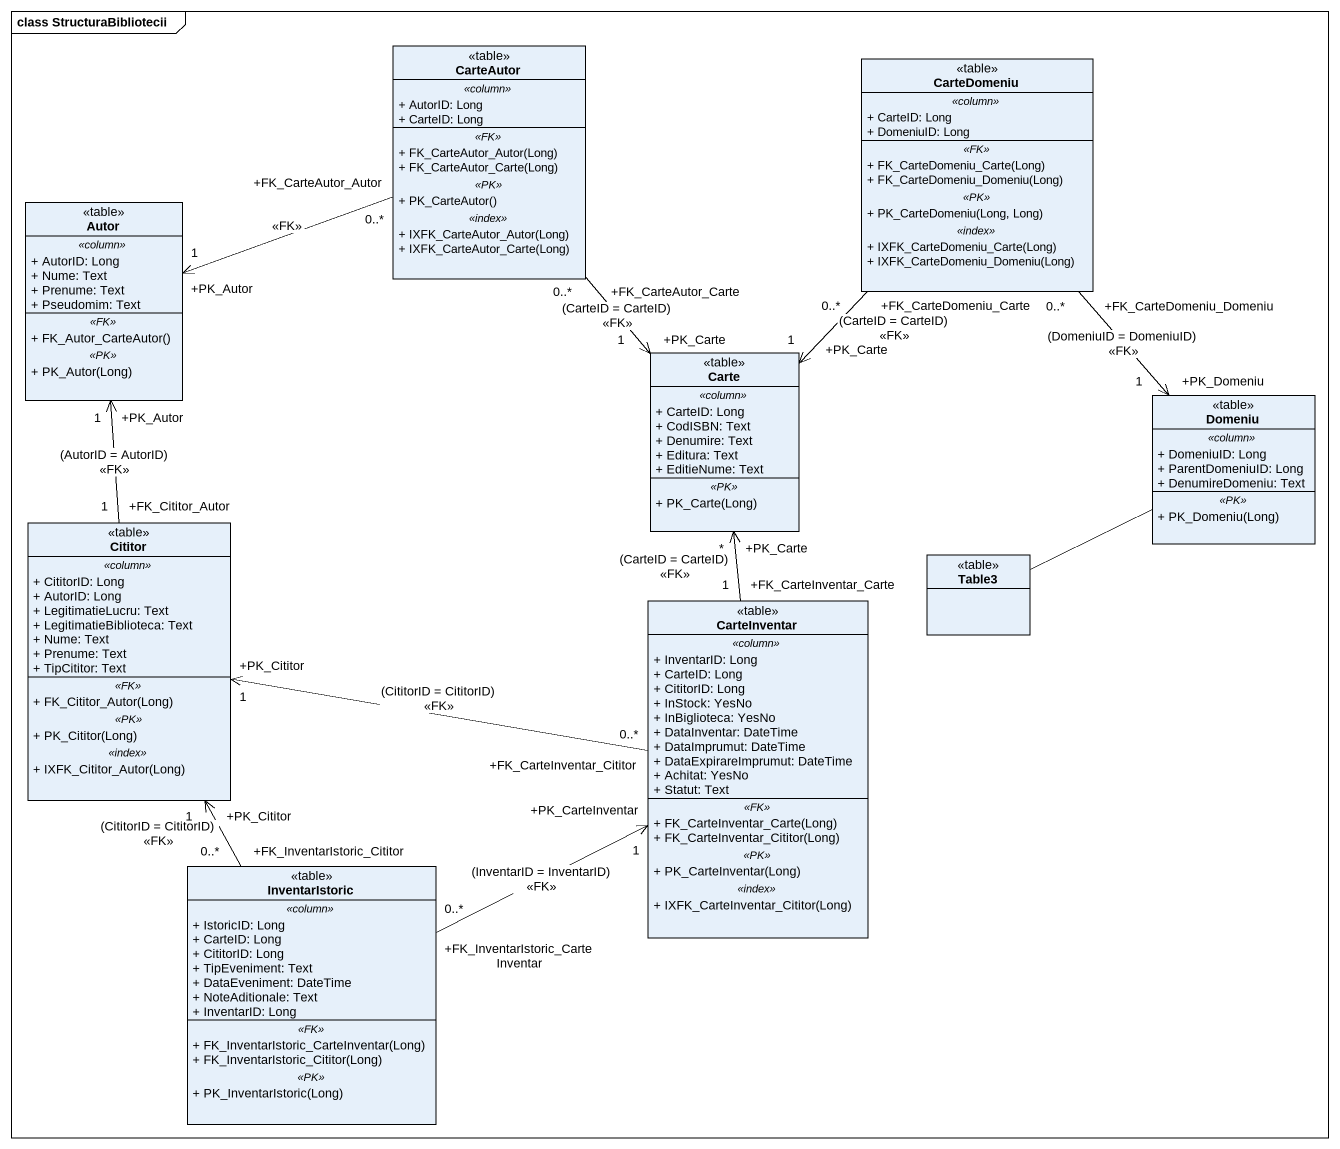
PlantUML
@startuml
mainframe class StructuraBibliotecii
hide circle
hide empty members
skinparam classAttributeIconSize 0
class CarteAutor <<table>> {
  .. <<column>> ..
  + AutorID: Long
  + CarteID: Long
  .. <<FK>> ..
  + FK_CarteAutor_Autor(Long)
  + FK_CarteAutor_Carte(Long)
  .. <<PK>> ..
  + PK_CarteAutor()
  .. <<index>> ..
  + IXFK_CarteAutor_Autor(Long)
  + IXFK_CarteAutor_Carte(Long)
}
class CarteDomeniu <<table>> {
  .. <<column>> ..
  + CarteID: Long
  + DomeniuID: Long
  .. <<FK>> ..
  + FK_CarteDomeniu_Carte(Long)
  + FK_CarteDomeniu_Domeniu(Long)
  .. <<PK>> ..
  + PK_CarteDomeniu(Long, Long)
  .. <<index>> ..
  + IXFK_CarteDomeniu_Carte(Long)
  + IXFK_CarteDomeniu_Domeniu(Long)
}
class Autor <<table>> {
  .. <<column>> ..
  + AutorID: Long
  + Nume: Text
  + Prenume: Text
  + Pseudomim: Text
  .. <<FK>> ..
  + FK_Autor_CarteAutor()
  .. <<PK>> ..
  + PK_Autor(Long)
}
class Carte <<table>> {
  .. <<column>> ..
  + CarteID: Long
  + CodISBN: Text
  + Denumire: Text
  + Editura: Text
  + EditieNume: Text
  .. <<PK>> ..
  + PK_Carte(Long)
}
class Domeniu <<table>> {
  .. <<column>> ..
  + DomeniuID: Long
  + ParentDomeniuID: Long
  + DenumireDomeniu: Text
  .. <<PK>> ..
  + PK_Domeniu(Long)
}
class Cititor <<table>> {
  .. <<column>> ..
  + CititorID: Long
  + AutorID: Long
  + LegitimatieLucru: Text
  + LegitimatieBiblioteca: Text
  + Nume: Text
  + Prenume: Text
  + TipCititor: Text
  .. <<FK>> ..
  + FK_Cititor_Autor(Long)
  .. <<PK>> ..
  + PK_Cititor(Long)
  .. <<index>> ..
  + IXFK_Cititor_Autor(Long)
}
class Table3 <<table>>
class CarteInventar <<table>> {
  .. <<column>> ..
  + InventarID: Long
  + CarteID: Long
  + CititorID: Long
  + InStock: YesNo
  + InBiglioteca: YesNo
  + DataInventar: DateTime
  + DataImprumut: DateTime
  + DataExpirareImprumut: DateTime
  + Achitat: YesNo
  + Statut: Text
  .. <<FK>> ..
  + FK_CarteInventar_Carte(Long)
  + FK_CarteInventar_Cititor(Long)
  .. <<PK>> ..
  + PK_CarteInventar(Long)
  .. <<index>> ..
  + IXFK_CarteInventar_Cititor(Long)
}
class InventarIstoric <<table>> {
  .. <<column>> ..
  + IstoricID: Long
  + CarteID: Long
  + CititorID: Long
  + TipEveniment: Text
  + DataEveniment: DateTime
  + NoteAditionale: Text
  + InventarID: Long
  .. <<FK>> ..
  + FK_InventarIstoric_CarteInventar(Long)
  + FK_InventarIstoric_Cititor(Long)
  .. <<PK>> ..
  + PK_InventarIstoric(Long)
}
CarteAutor "+FK_CarteAutor_Autor\n0..*" -left-> "+PK_Autor\n1" Autor : <<FK>>
CarteAutor "+FK_CarteAutor_Carte\n0..*" --> "+PK_Carte\n1" Carte : (CarteID = CarteID)\n<<FK>>
CarteDomeniu "+FK_CarteDomeniu_Carte\n0..*" --> "+PK_Carte\n1" Carte : (CarteID = CarteID)\n<<FK>>
CarteDomeniu "+FK_CarteDomeniu_Domeniu\n0..*" --> "+PK_Domeniu\n1" Domeniu : (DomeniuID = DomeniuID)\n<<FK>>
Domeniu -left- Table3
Cititor "+FK_Cititor_Autor\n1" -up-> "+PK_Autor\n1" Autor : (AutorID = AutorID)\n<<FK>>
CarteInventar "+FK_CarteInventar_Carte\n1" -up-> "+PK_Carte\n*" Carte : (CarteID = CarteID)\n<<FK>>
CarteInventar "+FK_CarteInventar_Cititor\n0..*" -left-> "+PK_Cititor\n1" Cititor : (CititorID = CititorID)\n<<FK>>
InventarIstoric "+FK_InventarIstoric_Cititor\n0..*" -up-> "+PK_Cititor\n1" Cititor : (CititorID = CititorID)\n<<FK>>
InventarIstoric "+FK_InventarIstoric_CarteInventar\n0..*" -right-> "+PK_CarteInventar\n1" CarteInventar : (InventarID = InventarID)\n<<FK>>
@enduml
